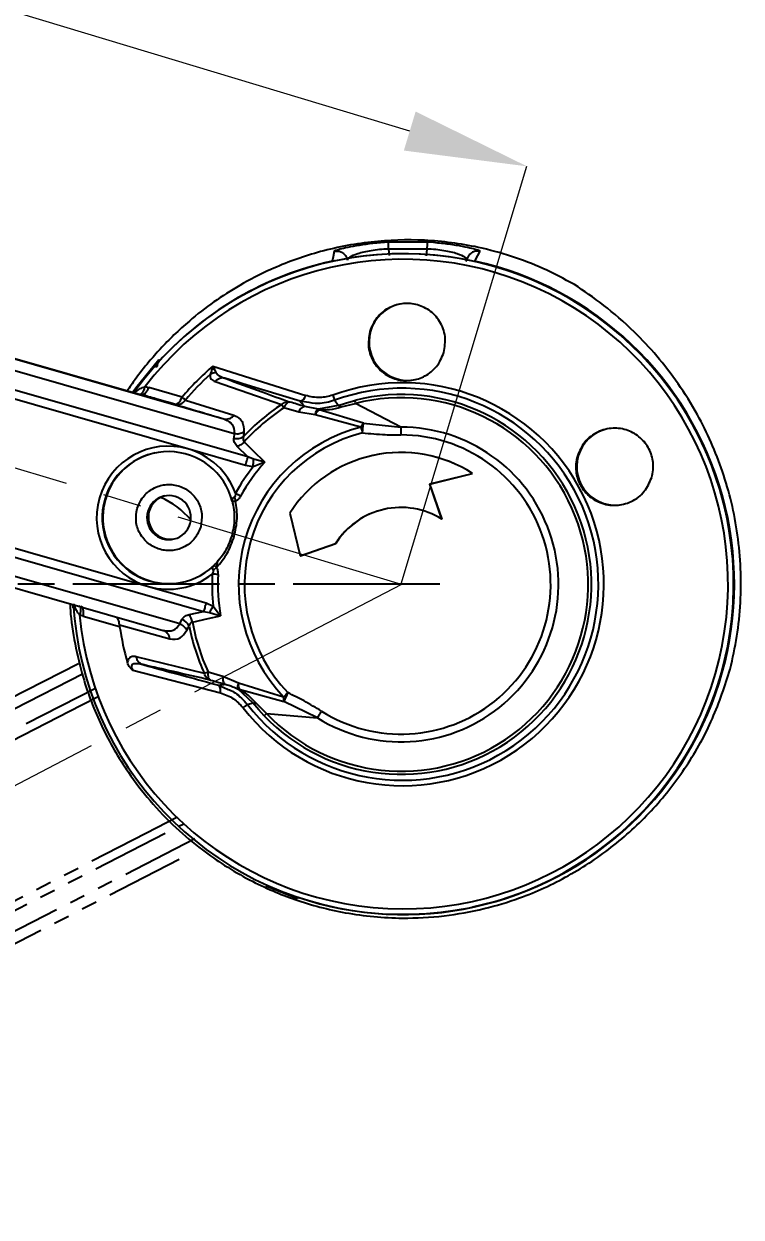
# Model space of a CAD drawing. Header units: millimetres. Extents: x 5659 to 7608, y 3628 to 5007.
# Drawn here: x 7368.6 to 7427.2, y 4005.9 to 4103.4 of the extents above; entities that cross this region are included whole.
import ezdxf

# ---------------------------------------------------------------- set-up
doc = ezdxf.new("R2010")
doc.units = ezdxf.units.MM
for name, pattern in [('AM_ISO08W050', [18, 12, -1.5, 3, -1.5]), ('CENTER2', [28.575, 19.05, -3.175, 3.175, -3.175]), ('PHANTOM', [12.7, 6.35, -1.27, 1.27, -1.27, 1.27, -1.27])]:
    doc.linetypes.add(name, pattern=pattern)
for name, color, linetype, lineweight in [('AM_5', 3, 'Continuous', 25), ('AM_7', 4, 'AM_ISO08W050', 25), ('单点划线', 1, 'CENTER2', 13), ('标注', 3, 'Continuous', 13)]:
    doc.layers.add(name, color=color, linetype=linetype, lineweight=lineweight)
doc.styles.add('SLDTEXTSTYLE1', font='txt.shx', dxfattribs={"width": 0.7, "bigfont": 'gbcbig.shx'})
doc.dimstyles.new('SLDDIMSTYLE12$0', dxfattribs={"dimtxt": 12, "dimasz": 10, "dimexe": 0, "dimexo": 0.0625, "dimgap": 0.875, "dimtad": 1, "dimdec": 1, "dimlfac": 1.8, "dimrnd": 1e-09, "dimzin": 12, "dimdsep": 46, "dimtxsty": 'SLDTEXTSTYLE1', "dimcen": 0.09, "dimdle": 8.16, "dimclrd": 3, "dimclre": 3, "dimadec": 0, "dimazin": 3, "dimtfac": 1, "dimtdec": 1, "dimtofl": 0, "dimtmove": 0, "dimatfit": 3, "dimfxl": 0, "dimfrac": 2, "dimtolj": 1, "dimlwd": 5, "dimlwe": 5, "dimarcsym": 0})
doc.dimstyles.new('SLDDIMSTYLE12$2', dxfattribs={"dimtxt": 12, "dimasz": 10, "dimexe": 0, "dimexo": 0.0625, "dimgap": 0.875, "dimtad": 1, "dimdec": 1, "dimlfac": 1.8, "dimrnd": 1e-09, "dimzin": 12, "dimdsep": 46, "dimtxsty": 'SLDTEXTSTYLE1', "dimcen": 0.09, "dimdle": 8.16, "dimclrd": 3, "dimclre": 3, "dimadec": 0, "dimazin": 3, "dimtfac": 1, "dimtdec": 1, "dimtofl": 0, "dimtmove": 0, "dimatfit": 3, "dimfxl": 0, "dimfrac": 2, "dimtolj": 1, "dimlwd": 5, "dimlwe": 5, "dimarcsym": 0})

# ---------------------------------------------------------------- blocks, each defined once
blk = doc.blocks.new('*D83')
at = {"layer": 'Defpoints', "color": 0, "transparency": 16777216}
for p in [(7156.036, 4130.93), (7157.171, 4066.071), (7399.45, 4057.617), (7399.45, 4057.617), (7174.159, 3940.198)]:
    blk.add_point(p, dxfattribs=at)
at = {"layer": '标注', "color": 3, "linetype": 'Continuous', "lineweight": 5, "transparency": 16777216}
blk.add_arc((7399.45, 4057.617), 242.426, 165.60197, 205.16456, dxfattribs=at)
at = {"layer": '标注', "color": 3, "transparency": 16777216}
for points in [[(7163.033, 4118.346), (7166.244, 4117.45), (7167.324, 4127.531)], [(7181.526, 3955.273), (7178.539, 3953.793), (7184.471, 3945.572)]]:
    blk.add_solid(points, dxfattribs=at)
at = {"layer": '标注', "color": 0, "transparency": 16777216, "insert": (7163.942, 4035.425), "char_height": 10, "attachment_point": 5, "rotation": 275.38327, "style": 'SLDTEXTSTYLE1'}
blk.add_mtext('\\A1;60%%D', dxfattribs=at)
blk = doc.blocks.new('*D88')
at = {"layer": 'AM_5', "color": 3, "linetype": 'Continuous', "lineweight": 5, "transparency": 16777216}
blk.add_arc((7399.345, 4057.649), 206.755, 166.00983, 177.22853, dxfattribs=at)
at = {"layer": 'AM_5', "color": 3, "transparency": 16777216}
for points in [[(7197.116, 4108.075), (7200.33, 4107.191), (7201.374, 4117.275)], [(7194.498, 4067.606), (7191.166, 4067.686), (7192.59, 4057.649)]]:
    blk.add_solid(points, dxfattribs=at)
at = {"layer": 'Defpoints', "color": 0, "transparency": 16777216}
for p in [(7156.036, 4130.93), (7196.51, 4097.717), (7175.9, 4057.649), (7399.45, 4057.617), (7402.598, 4057.649)]:
    blk.add_point(p, dxfattribs=at)
at = {"layer": 'AM_5', "color": 0, "transparency": 16777216, "insert": (7187.996, 4088.786), "char_height": 12, "attachment_point": 5, "rotation": 81.61918, "style": 'SLDTEXTSTYLE1'}
blk.add_mtext('\\A1;15%%D', dxfattribs=at)
blk = doc.blocks.new('*D64')
at = {"layer": 'AM_5', "color": 3, "linetype": 'Continuous', "lineweight": 5, "transparency": 16777216}
for p, q in [((7210.079, 4115.652), (7220.094, 4148.904)), ((7400.13, 4094.68), (7229.669, 4146.02))]:
    blk.add_line(p, q, dxfattribs=at)
at = {"layer": 'AM_5', "color": 3, "lineweight": 5, "transparency": 16777216}
blk.add_line((7399.427, 4057.668), (7409.705, 4091.796), dxfattribs=at)
at = {"layer": 'AM_5', "color": 3, "transparency": 16777216}
for points in [[(7230.15, 4147.616), (7229.188, 4144.425), (7220.094, 4148.904)], [(7400.611, 4096.275), (7399.65, 4093.084), (7409.705, 4091.796)]]:
    blk.add_solid(points, dxfattribs=at)
at = {"layer": 'Defpoints', "color": 0, "transparency": 16777216}
for p in [(7220.094, 4148.904), (7210.061, 4115.592), (7399.409, 4057.609)]:
    blk.add_point(p, dxfattribs=at)
at = {"layer": 'AM_5', "color": 0, "transparency": 16777216, "insert": (7315.061, 4127.482), "char_height": 12, "attachment_point": 5, "rotation": 343.23837, "style": 'SLDTEXTSTYLE1'}
blk.add_mtext('\\A1;225', dxfattribs=at)

msp = doc.modelspace()

# ---------------------------------------------------------------- linework, layer by layer
at = {"color": 7, "linetype": 'Continuous', "lineweight": 25}
for p, q in [((7398.356, 4085.592), (7396.813, 4085.452)), ((7401.573, 4085.592), (7398.356, 4085.592)), ((7402.071, 4085.558), (7401.573, 4085.592)), ((7394.004, 4084.883), (7393.952, 4084.851)), ((7401.53, 4085.037), (7398.382, 4085.037)), ((7398.382, 4085.037), (7398.451, 4084.51)), ((7401.53, 4085.037), (7401.463, 4084.471)), ((7405.878, 4084.851), (7405.694, 4084.938)), ((7393.926, 4084.046), (7393.913, 4084.044)), ((7396.923, 4078.316), (7396.87, 4078.304)), ((7365.903, 4076.616), (7384.939, 4071.157)), ((7378.137, 4073.119), (7365.927, 4076.621)), ((7365.628, 4075.745), (7385.798, 4069.961)), ((7384.043, 4075.471), (7383.965, 4075.184)), ((7384.043, 4075.471), (7391.63, 4073.057)), ((7384.043, 4075.471), (7384.165, 4075.235)), ((7382.011, 4068.694), (7364.984, 4073.577)), ((7386.913, 4068.039), (7365.186, 4074.27)), ((7378.507, 4073.789), (7378.818, 4073.724)), ((7381.529, 4072.922), (7378.818, 4073.724)), ((7384.229, 4074.2), (7389.659, 4072.332)), ((7391.169, 4072.592), (7388.02, 4073.553)), ((7377.656, 4073.257), (7377.669, 4073.296)), ((7378.051, 4073.165), (7378.207, 4073.134)), ((7378.207, 4073.134), (7378.137, 4073.119)), ((7381.801, 4072.687), (7385.762, 4071.447)), ((7391.684, 4072.526), (7391.169, 4072.592)), ((7394.289, 4072.244), (7393.99, 4072.668)), ((7394.957, 4072.455), (7395.631, 4072.666)), ((7380.93, 4072.346), (7381.162, 4072.277)), ((7391.055, 4071.699), (7389.839, 4072.054)), ((7392.41, 4071.479), (7391.055, 4071.699)), ((7392.666, 4071.95), (7391.556, 4072.153)), ((7394.289, 4072.244), (7392.666, 4071.95)), ((7396.353, 4070.797), (7392.738, 4071.893)), ((7394.289, 4072.244), (7394.957, 4072.455)), ((7394.519, 4072.124), (7395.69, 4072.412)), ((7399.398, 4070.474), (7395.69, 4072.412)), ((7384.939, 4071.157), (7385.041, 4071.088)), ((7384.939, 4071.157), (7385.156, 4071.131)), ((7385.142, 4071.133), (7385.128, 4071.088)), ((7396.144, 4070.47), (7392.41, 4071.479)), ((7396.353, 4070.797), (7399.398, 4070.474)), ((7385.798, 4069.961), (7385.759, 4069.561)), ((7386.578, 4070.088), (7386.548, 4069.697)), ((7386.711, 4067.346), (7382.011, 4068.694)), ((7386.913, 4068.039), (7386.042, 4068.894)), ((7387.364, 4067.855), (7386.913, 4068.039)), ((7388.284, 4067.613), (7387.364, 4067.855)), ((7397.146, 4068.168), (7397.137, 4068.166)), ((7413.894, 4068.118), (7413.823, 4068.102)), ((7387.344, 4067.242), (7386.711, 4067.346)), ((7388.284, 4067.613), (7387.344, 4067.242)), ((7401.765, 4065.827), (7405.246, 4066.695)), ((7401.774, 4065.829), (7405.254, 4066.696)), ((7405.254, 4066.696), (7405.246, 4066.695)), ((7401.774, 4065.829), (7401.765, 4065.827)), ((7402.758, 4062.944), (7401.765, 4065.827)), ((7402.767, 4062.946), (7401.774, 4065.829)), ((7385.814, 4064.752), (7385.899, 4064.43)), ((7375.213, 4064.56), (7375.266, 4064.572)), ((7385.625, 4064.466), (7385.653, 4064.403)), ((7378.727, 4063.579), (7378.843, 4063.604)), ((7390.322, 4063.445), (7391.19, 4059.965)), ((7402.767, 4062.946), (7402.758, 4062.944)), ((7361.76, 4062.33), (7378.787, 4057.447)), ((7361.565, 4061.639), (7383.291, 4055.408)), ((7391.19, 4059.965), (7394.073, 4060.957)), ((7391.199, 4059.967), (7394.082, 4060.959)), ((7394.082, 4060.959), (7394.073, 4060.957)), ((7381.333, 4054.388), (7361.163, 4060.172)), ((7391.199, 4059.967), (7391.19, 4059.965)), ((7360.942, 4059.313), (7379.988, 4053.851)), ((7384.343, 4059.003), (7384.1, 4058.775)), ((7378.787, 4057.447), (7383.486, 4056.1)), ((7372.581, 4056.034), (7372.603, 4055.708)), ((7383.486, 4056.1), (7384.078, 4055.853)), ((7373.454, 4055.015), (7373.156, 4055.127)), ((7373.454, 4055.015), (7376.427, 4054.173)), ((7383.291, 4055.408), (7383.771, 4055.324)), ((7383.771, 4055.324), (7384.679, 4055.038)), ((7384.078, 4055.853), (7384.679, 4055.038)), ((7376.414, 4054.328), (7380.524, 4053.175)), ((7381.333, 4054.388), (7381.511, 4054.744)), ((7381.926, 4053.866), (7382.107, 4054.208)), ((7379.978, 4053.854), (7380.11, 4053.857)), ((7380.184, 4053.807), (7380.169, 4053.764)), ((7383.349, 4050.325), (7377.782, 4051.712)), ((7377.502, 4050.608), (7384.658, 4048.743)), ((7383.648, 4050.462), (7384.866, 4050.113)), ((7384.866, 4050.113), (7386.131, 4049.577)), ((7425.558, 4050.208), (7425.546, 4050.205)), ((7384.581, 4049.317), (7384.512, 4049.375)), ((7384.512, 4049.375), (7384.932, 4049.181)), ((7386.131, 4049.577), (7389.828, 4048.44)), ((7374.687, 4048.432), (7373.279, 4047.709)), ((7387.322, 4047.945), (7386.1, 4049.047)), ((7386.191, 4049.056), (7389.832, 4048.055)), ((7386.863, 4047.812), (7387.322, 4047.945)), ((7387.812, 4047.374), (7387.322, 4047.945)), ((7388.42, 4047.058), (7387.579, 4047.921)), ((7388.237, 4046.878), (7387.812, 4047.374)), ((7392.585, 4046.713), (7389.832, 4048.055)), ((7388.42, 4047.058), (7392.585, 4046.713)), ((7378.624, 4037.301), (7381.112, 4038.579)), ((7388.386, 4032.982), (7390.972, 4031.956)), ((7390.98, 4032.059), (7390.978, 4032.054)), ((7405.272, 4031.252), (7405.285, 4031.254))]:
    msp.add_line(p, q, dxfattribs=at)
at = {"color": 7, "linetype": 'PHANTOM', "lineweight": 25}
for p, q in [((7356.112, 4042.463), (7373.729, 4051.508)), ((7356.508, 4041.64), (7373.985, 4050.614)), ((7374.443, 4049.118), (7357.195, 4040.262)), ((7373.279, 4047.709), (7357.522, 4039.618)), ((7363.197, 4028.573), (7381.667, 4038.056)), ((7362.866, 4029.21), (7378.624, 4037.301)), ((7382.574, 4036.813), (7363.908, 4027.229)), ((7364.335, 4026.451), (7381.961, 4035.502))]:
    msp.add_line(p, q, dxfattribs=at)
at = {"color": 7, "linetype": 'Continuous', "lineweight": 25, "flags": 128}
for points in [[(7393.952, 4084.851), (7393.868, 4084.398), (7393.802, 4084.043)], [(7404.905, 4084.421), (7404.712, 4084.056), (7404.697, 4084.026)], [(7405.453, 4084.042), (7405.691, 4084.495), (7405.878, 4084.851)], [(7394.008, 4084.064), (7393.981, 4084.064), (7393.802, 4084.043)], [(7379.634, 4075.97), (7377.742, 4073.654), (7377.449, 4073.245)], [(7379.695, 4075.901), (7379.661, 4075.94), (7379.634, 4075.971)], [(7380.93, 4072.346), (7381.003, 4072.339), (7381.081, 4072.358), (7381.163, 4072.401), (7381.244, 4072.468), (7381.324, 4072.556), (7381.399, 4072.663), (7381.468, 4072.786), (7381.529, 4072.922)], [(7388.284, 4067.613), (7387.34, 4068.537), (7386.598, 4069.264)], [(7382.102, 4055.152), (7382.768, 4055.295), (7383.291, 4055.408)], [(7382.378, 4054.545), (7383.667, 4054.822), (7384.679, 4055.038)], [(7390.978, 4032.054), (7390.974, 4031.999), (7390.972, 4031.956)]]:
    msp.add_lwpolyline(points, dxfattribs=at)
at = {"color": 7, "linetype": 'Continuous', "lineweight": 25}
for centre, radius, start, end in [((7399.593, 4057.648), 26.999, 343.99795, 144.37216), ((7399.604, 4057.65), 27, 343.99967, 102.14019), ((7399.586, 4057.647), 26.549, 185.44631, 142.55572), ((7399.627, 4057.657), 27.021, 102.44988, 137.53256), ((7399.627, 4057.655), 27.023, 251.33315, 77.54961), ((7399.951, 4077.447), 3.15, 102.14289, 164.00219), ((7399.951, 4077.447), 3.15, 163.99967, 282.14019), ((7399.568, 4057.644), 23.64, 131.05303, 139.73783), ((7399.564, 4057.643), 23.278, 132.57575, 139.73778), ((7384.31, 4073.92), 0.996, 89.51081, 119.80629), ((7384.401, 4073.887), 1.368, 99.92431, 108.57758), ((7399.527, 4057.634), 16.468, 217.80792, 110.19454), ((7399.52, 4057.632), 16.02, 217.80792, 110.19454), ((7381.124, 4073.133), 0.81, 256.13749, 326.65871), ((7360.309, 4048.035), 32.705, 48.9186, 49.54784), ((7399.45, 4057.617), 15.526, 223.76375, 104.2387), ((7399.444, 4057.616), 15.265, 223.76387, 104.23864), ((7391.013, 4073.207), 0.635, 284.25693, 346.38415), ((7399.448, 4057.618), 17.673, 123.62673, 136.87996), ((7399.444, 4057.617), 17.341, 123.6355, 137.80261), ((7411.943, 4086.62), 26.472, 212.6677, 213.38343), ((7391.662, 4071.534), 0.628, 99.68998, 164.75306), ((7393.276, 4071.13), 0.933, 125.1911, 158.08506), ((7397.253, 4069.995), 1.206, 138.28952, 156.79982), ((7399.42, 4057.61), 13.27, 104.28896, 223.71352), ((7399.418, 4057.61), 12.79, 104.28897, 223.71351), ((7399.42, 4057.611), 12.863, 237.90451, 90.09862), ((7399.418, 4057.61), 12.227, 237.90204, 90.10104), ((7470.552, 4088.938), 76.665, 193.93929, 194.29763), ((7416.922, 4067.25), 3.15, 102.14289, 164.00219), ((7380.399, 4063.071), 5.85, 74.0024, 254.00006), ((7380.399, 4063.071), 5.85, 19.98893, 73.99815), ((7380.403, 4063.072), 5.4, 14.63064, 164.00143), ((7380.457, 4063.083), 5.4, 102.1429, 164.00218), ((7399.408, 4057.609), 10.799, 57.28113, 147.28505), ((7399.417, 4057.611), 10.799, 57.2812, 102.14227), ((7416.922, 4067.249), 3.15, 163.99967, 282.14019), ((7399.431, 4057.613), 15.453, 141.46177, 151.14852), ((7399.43, 4057.613), 14.974, 138.10256, 151.14854), ((7380.457, 4063.083), 1.8, 343.99745, 164.00009), ((7380.573, 4063.108), 1.8, 104.03604, 164.00205), ((7376.888, 4058.266), 7.084, 40.83204, 65.81779), ((7329.848, 3963.313), 116.172, 60.91799, 61.15396), ((7380.403, 4063.072), 5.4, 163.9984, 313.36529), ((7380.457, 4063.083), 5.4, 163.99975, 282.14011), ((7399.409, 4057.609), 6.299, 57.88144, 147.88541), ((7399.418, 4057.61), 6.3, 102.14271, 147.88527), ((7380.457, 4063.083), 1.8, 163.99745, 344.00009), ((7380.573, 4063.108), 1.8, 163.99943, 280.24751), ((7380.399, 4063.07), 5.849, 253.99862, 308.0114), ((7399.432, 4057.613), 15.455, 176.85372, 186.53999), ((7399.431, 4057.613), 14.975, 176.85373, 189.89901), ((7399.593, 4057.646), 26.999, 183.43897, 344.001), ((7381.022, 4054.295), 1.378, 10.4509, 38.42547), ((7399.569, 4057.643), 23.401, 188.52543, 195.91771), ((7381.164, 4053.758), 1.045, 25.50508, 70.60837), ((7399.45, 4057.617), 17.675, 191.12072, 204.365), ((7399.446, 4057.616), 17.343, 190.19887, 204.3629), ((7430.714, 3946.805), 113.842, 114.42078, 114.58603), ((7399.605, 4057.649), 26.998, 282.14308, 344.002), ((7390.991, 4048.26), 1.177, 171.18744, 190.00395), ((7490.541, 3943.774), 145.252, 133.70869, 133.89737), ((7432.245, 4028.277), 46.798, 154.02865, 154.99957)]:
    msp.add_arc(centre, radius, start, end, dxfattribs=at)
for points, knots in [([(7413.585, 4082.133), (7412.739, 4082.589), (7411.115, 4083.465), (7408.464, 4084.474), (7405.259, 4085.35), (7401.378, 4085.865), (7396.879, 4085.719), (7393.314, 4085.009), (7390.635, 4084.142), (7388.491, 4083.271), (7386.292, 4082.14), (7384.081, 4080.718), (7382.314, 4079.343), (7380.874, 4078.036), (7379.776, 4076.916), (7378.718, 4075.708), (7377.812, 4074.569), (7377.265, 4073.75), (7377.052, 4073.43)], [0, 0, 0, 0, 0.071614, 0.137643, 0.2038, 0.304372, 0.402157, 0.504692, 0.552104, 0.600982, 0.671215, 0.734097, 0.799434, 0.84332, 0.885298, 0.922253, 0.969711, 1, 1, 1, 1]), ([(7396.813, 4085.452), (7396.443, 4085.4), (7395.695, 4085.295), (7394.861, 4085.121), (7394.25, 4084.97), (7394.087, 4084.912), (7394.004, 4084.883)], [0, 0, 0, 0, 0.246705, 0.499768, 0.746875, 1, 1, 1, 1]), ([(7398.356, 4085.592), (7398.355, 4085.583), (7398.355, 4085.564), (7398.361, 4085.443), (7398.37, 4085.266), (7398.378, 4085.112), (7398.382, 4085.037)], [0, 0, 0, 0, 0.244843, 0.500126, 0.755342, 1, 1, 1, 1]), ([(7401.573, 4085.592), (7401.571, 4085.583), (7401.568, 4085.563), (7401.558, 4085.443), (7401.546, 4085.268), (7401.536, 4085.114), (7401.531, 4085.037)], [0, 0, 0, 0, 0.250675, 0.498046, 0.75107, 1, 1, 1, 1]), ([(7405.694, 4084.938), (7405.554, 4084.981), (7405.278, 4085.064), (7404.46, 4085.245), (7403.394, 4085.43), (7402.509, 4085.516), (7402.071, 4085.558)], [0, 0, 0, 0, 0.249103, 0.4902, 0.747282, 1, 1, 1, 1]), ([(7393.952, 4084.851), (7394.088, 4084.863), (7394.359, 4084.886), (7394.705, 4084.705), (7394.941, 4084.443), (7395.001, 4084.238), (7395.031, 4084.136)], [0, 0, 0, 0, 0.279995, 0.558141, 0.780004, 1, 1, 1, 1]), ([(7398.382, 4085.037), (7398.14, 4085.023), (7397.654, 4084.996), (7396.969, 4084.902), (7396.364, 4084.781), (7395.697, 4084.597), (7395.128, 4084.353), (7395.063, 4084.209), (7395.031, 4084.136)], [0, 0, 0, 0, 0.121685, 0.243639, 0.366587, 0.490871, 0.742797, 1, 1, 1, 1]), ([(7404.8, 4084.136), (7404.778, 4084.209), (7404.733, 4084.353), (7404.189, 4084.596), (7403.537, 4084.781), (7402.939, 4084.902), (7402.259, 4084.996), (7401.773, 4085.023), (7401.531, 4085.037)], [0, 0, 0, 0, 0.2566918, 0.5084306, 0.6328147, 0.7558991, 0.878044, 1, 1, 1, 1]), ([(7405.878, 4084.851), (7405.819, 4084.86), (7405.7, 4084.879), (7405.518, 4084.862), (7405.344, 4084.811), (7405.183, 4084.727), (7405.045, 4084.612), (7404.952, 4084.507), (7404.917, 4084.436), (7404.908, 4084.419)], [0, 0, 0, 0, 0.157001, 0.317201, 0.477389, 0.634354, 0.791344, 0.95154, 1, 1, 1, 1]), ([(7426.314, 4050.697), (7426.514, 4051.584), (7426.914, 4053.358), (7427.19, 4056.129), (7427.211, 4058.914), (7426.957, 4061.663), (7426.45, 4064.329), (7425.713, 4066.874), (7424.77, 4069.278), (7423.557, 4071.714), (7422.06, 4074.105), (7420.308, 4076.359), (7418.242, 4078.553), (7415.899, 4080.577), (7414.368, 4081.606), (7413.585, 4082.133)], [0, 0, 0, 0, 0.062795, 0.125598, 0.188079, 0.250577, 0.312656, 0.374699, 0.437276, 0.500939, 0.582011, 0.664997, 0.750798, 0.872476, 1, 1, 1, 1]), ([(7402.916, 4076.566), (7402.989, 4077.008), (7403.132, 4077.873), (7402.728, 4078.942), (7402.198, 4079.628), (7401.724, 4080.035), (7401.195, 4080.334), (7400.631, 4080.523), (7400.049, 4080.603), (7399.465, 4080.575), (7398.891, 4080.439), (7398.16, 4080.112), (7397.337, 4079.429), (7397.03, 4078.691), (7396.87, 4078.304)], [0, 0, 0, 0, 0.14541, 0.284368, 0.350018, 0.411321, 0.470123, 0.526984, 0.581626, 0.63657, 0.692262, 0.749136, 0.868448, 1, 1, 1, 1]), ([(7396.87, 4078.304), (7396.798, 4077.858), (7396.655, 4076.965), (7397.139, 4075.717), (7397.895, 4074.918), (7398.63, 4074.517), (7399.185, 4074.339), (7399.752, 4074.266), (7400.313, 4074.295), (7400.866, 4074.423), (7401.593, 4074.737), (7402.431, 4075.413), (7402.748, 4076.166), (7402.916, 4076.566)], [0, 0, 0, 0, 0.142632, 0.285482, 0.416144, 0.474738, 0.529504, 0.581677, 0.633855, 0.685856, 0.741015, 0.862575, 1, 1, 1, 1]), ([(7379.634, 4075.97), (7379.59, 4075.917), (7379.505, 4075.813), (7379.427, 4075.627), (7379.393, 4075.467), (7379.401, 4075.372), (7379.403, 4075.342)], [0, 0, 0, 0, 0.300141, 0.584582, 0.869012, 1, 1, 1, 1]), ([(7379.695, 4075.901), (7379.654, 4075.849), (7379.57, 4075.744), (7379.496, 4075.579), (7379.48, 4075.469), (7379.474, 4075.425)], [0, 0, 0, 0, 0.37231, 0.754124, 1, 1, 1, 1]), ([(7383.815, 4074.785), (7383.814, 4074.712), (7383.811, 4074.557), (7383.937, 4074.341), (7384.114, 4074.256), (7384.229, 4074.2)], [0, 0, 0, 0, 0.232005, 0.497982, 1, 1, 1, 1]), ([(7383.965, 4075.184), (7383.938, 4075.101), (7383.892, 4074.959), (7383.838, 4074.836), (7383.815, 4074.785)], [0, 0, 0, 0, 0.583032, 1, 1, 1, 1]), ([(7384.319, 4074.916), (7384.295, 4074.969), (7384.25, 4075.066), (7384.192, 4075.181), (7384.165, 4075.235)], [0, 0, 0, 0, 0.53648, 1, 1, 1, 1]), ([(7385.032, 4074.47), (7384.963, 4074.482), (7384.823, 4074.506), (7384.604, 4074.462), (7384.397, 4074.363), (7384.284, 4074.254), (7384.229, 4074.2)], [0, 0, 0, 0, 0.245495, 0.5, 0.754505, 1, 1, 1, 1]), ([(7384.319, 4074.916), (7384.349, 4074.871), (7384.418, 4074.767), (7384.656, 4074.612), (7384.881, 4074.527), (7385.032, 4074.47)], [0, 0, 0, 0, 0.20311, 0.46478, 1, 1, 1, 1]), ([(7377.669, 4073.296), (7377.808, 4073.417), (7378.054, 4073.631), (7378.37, 4073.741), (7378.507, 4073.789)], [0, 0, 0, 0, 0.568421, 1, 1, 1, 1]), ([(7378.051, 4073.165), (7378.095, 4073.17), (7378.184, 4073.179), (7378.317, 4073.313), (7378.433, 4073.52), (7378.483, 4073.701), (7378.507, 4073.789)], [0, 0, 0, 0, 0.243227, 0.500002, 0.756776, 1, 1, 1, 1]), ([(7378.207, 4073.134), (7378.256, 4073.131), (7378.358, 4073.124), (7378.531, 4073.245), (7378.696, 4073.45), (7378.778, 4073.635), (7378.818, 4073.724)], [0, 0, 0, 0, 0.242333, 0.499939, 0.757578, 1, 1, 1, 1]), ([(7385.032, 4074.47), (7386.035, 4074.1), (7387.758, 4073.464), (7389.593, 4072.799), (7390.36, 4072.521)], [0, 0, 0, 0, 0.582075, 1, 1, 1, 1]), ([(7388.02, 4073.553), (7387.953, 4073.574), (7386.943, 4073.882), (7385.955, 4074.186), (7385.032, 4074.47)], [0, 0, 0, 0, 0.066202, 1, 1, 1, 1]), ([(7380.93, 4072.346), (7380.417, 4072.495), (7379.508, 4072.758), (7378.602, 4073.02), (7378.207, 4073.134)], [0, 0, 0, 0, 0.564291, 1, 1, 1, 1]), ([(7390.359, 4072.521), (7390.319, 4072.522), (7390.262, 4072.523), (7390.171, 4072.478), (7390.08, 4072.41), (7389.958, 4072.273), (7389.879, 4072.127), (7389.839, 4072.054)], [0, 0, 0, 0, 0.249845, 0.34197, 0.500327, 0.750165, 1, 1, 1, 1]), ([(7391.556, 4072.153), (7391.335, 4072.221), (7390.935, 4072.344), (7390.537, 4072.466), (7390.36, 4072.521)], [0, 0, 0, 0, 0.553091, 1, 1, 1, 1]), ([(7391.556, 4072.153), (7391.483, 4072.235), (7391.353, 4072.382), (7391.225, 4072.528), (7391.169, 4072.592)], [0, 0, 0, 0, 0.561755, 1, 1, 1, 1]), ([(7393.842, 4073.089), (7393.49, 4072.996), (7392.732, 4072.795), (7392.014, 4072.966), (7391.63, 4073.057)], [0, 0, 0, 0, 0.464448, 1, 1, 1, 1]), ([(7393.99, 4072.668), (7393.541, 4072.537), (7392.764, 4072.312), (7392.004, 4072.462), (7391.684, 4072.526)], [0, 0, 0, 0, 0.577506, 1, 1, 1, 1]), ([(7381.162, 4072.277), (7381.845, 4072.074), (7383.088, 4071.705), (7384.364, 4071.327), (7384.939, 4071.157)], [0, 0, 0, 0, 0.549506, 1, 1, 1, 1]), ([(7392.41, 4071.479), (7392.427, 4071.544), (7392.459, 4071.675), (7392.523, 4071.823), (7392.586, 4071.911), (7392.634, 4071.943), (7392.658, 4071.949), (7392.665, 4071.95), (7392.666, 4071.95)], [0, 0, 0, 0, 0.249882, 0.499769, 0.74966, 0.925548, 0.990893, 1, 1, 1, 1]), ([(7392.738, 4071.893), (7392.738, 4071.893), (7392.738, 4071.893), (7392.738, 4071.893), (7392.738, 4071.893), (7392.727, 4071.909), (7392.705, 4071.936), (7392.679, 4071.945), (7392.666, 4071.95)], [0, 0, 0, 0, 0.000033, 0.000106, 0.000368, 0.001362, 0.482016, 1, 1, 1, 1]), ([(7392.738, 4071.893), (7392.841, 4071.889), (7393.125, 4071.88), (7393.727, 4071.916), (7394.209, 4072.042), (7394.519, 4072.124)], [0, 0, 0, 0, 0.168568, 0.464004, 1, 1, 1, 1]), ([(7394.289, 4072.244), (7394.323, 4072.243), (7394.391, 4072.239), (7394.477, 4072.162), (7394.519, 4072.124)], [0, 0, 0, 0, 0.502158, 1, 1, 1, 1]), ([(7385.041, 4071.088), (7385.274, 4070.984), (7385.735, 4070.778), (7385.777, 4070.231), (7385.798, 4069.961)], [0, 0, 0, 0, 0.504897, 1, 1, 1, 1]), ([(7385.156, 4071.131), (7385.232, 4071.14), (7385.384, 4071.16), (7385.596, 4071.273), (7385.708, 4071.39), (7385.762, 4071.447)], [0, 0, 0, 0, 0.339566, 0.677179, 1, 1, 1, 1]), ([(7385.762, 4071.447), (7386.032, 4071.315), (7386.533, 4071.07), (7386.563, 4070.397), (7386.578, 4070.088)], [0, 0, 0, 0, 0.539506, 1, 1, 1, 1]), ([(7396.261, 4070.005), (7396.271, 4070.072), (7396.29, 4070.213), (7396.302, 4070.426), (7396.34, 4070.64), (7396.348, 4070.742), (7396.353, 4070.797)], [0, 0, 0, 0, 0.210087, 0.435471, 0.695444, 1, 1, 1, 1]), ([(7385.759, 4069.56), (7385.828, 4069.55), (7385.968, 4069.528), (7386.18, 4069.547), (7386.381, 4069.6), (7386.493, 4069.665), (7386.548, 4069.697)], [0, 0, 0, 0, 0.246503, 0.500005, 0.753505, 1, 1, 1, 1]), ([(7385.798, 4069.961), (7385.864, 4069.95), (7386.001, 4069.928), (7386.209, 4069.944), (7386.409, 4069.993), (7386.522, 4070.057), (7386.577, 4070.088)], [0, 0, 0, 0, 0.242489, 0.494409, 0.74924, 1, 1, 1, 1]), ([(7386.548, 4069.697), (7386.526, 4069.615), (7386.494, 4069.498), (7386.532, 4069.348), (7386.577, 4069.291), (7386.598, 4069.264)], [0, 0, 0, 0, 0.557877, 0.788978, 1, 1, 1, 1]), ([(7396.261, 4070.005), (7396.883, 4069.947), (7397.926, 4069.851), (7398.973, 4069.841), (7399.396, 4069.837)], [0, 0, 0, 0, 0.596197, 1, 1, 1, 1]), ([(7419.904, 4066.371), (7419.95, 4066.57), (7420.04, 4066.96), (7420.03, 4067.571), (7419.914, 4068.156), (7419.692, 4068.7), (7419.377, 4069.19), (7418.835, 4069.766), (7417.938, 4070.289), (7416.687, 4070.468), (7415.434, 4070.138), (7414.36, 4069.342), (7413.999, 4068.51), (7413.823, 4068.102)], [0, 0, 0, 0, 0.060853, 0.119333, 0.175829, 0.230775, 0.28479, 0.339989, 0.455018, 0.579343, 0.716565, 0.861272, 1, 1, 1, 1]), ([(7386.042, 4068.894), (7385.955, 4068.998), (7385.77, 4069.219), (7385.763, 4069.442), (7385.759, 4069.561)], [0, 0, 0, 0, 0.471381, 1, 1, 1, 1]), ([(7386.598, 4069.264), (7386.556, 4069.222), (7386.47, 4069.138), (7386.328, 4069.032), (7386.183, 4068.946), (7386.089, 4068.911), (7386.042, 4068.894)], [0, 0, 0, 0, 0.247453, 0.499968, 0.752499, 1, 1, 1, 1]), ([(7387.344, 4067.242), (7387.346, 4067.298), (7387.349, 4067.411), (7387.354, 4067.575), (7387.359, 4067.727), (7387.362, 4067.813), (7387.364, 4067.855)], [0, 0, 0, 0, 0.250968, 0.504254, 0.755357, 1, 1, 1, 1]), ([(7413.823, 4068.102), (7413.776, 4067.898), (7413.686, 4067.509), (7413.697, 4066.901), (7413.809, 4066.328), (7414.023, 4065.794), (7414.326, 4065.314), (7414.849, 4064.742), (7415.733, 4064.204), (7416.985, 4063.999), (7418.263, 4064.317), (7419.363, 4065.122), (7419.729, 4065.966), (7419.904, 4066.371)], [0, 0, 0, 0, 0.0639786, 0.1218211, 0.1774323, 0.2306963, 0.2827302, 0.3360924, 0.449634, 0.5803058, 0.7241629, 0.8675599, 1, 1, 1, 1]), ([(7385.814, 4064.752), (7385.781, 4064.734), (7385.714, 4064.698), (7385.645, 4064.616), (7385.611, 4064.531), (7385.622, 4064.466), (7385.628, 4064.436)], [0, 0, 0, 0, 0.2175, 0.445634, 0.745318, 1, 1, 1, 1]), ([(7385.896, 4065.07), (7385.894, 4065.003), (7385.89, 4064.907), (7385.86, 4064.806), (7385.836, 4064.766), (7385.821, 4064.757), (7385.814, 4064.752)], [0, 0, 0, 0, 0.587357, 0.834698, 0.924951, 1, 1, 1, 1]), ([(7386.315, 4064.839), (7386.262, 4064.753), (7386.18, 4064.622), (7386.029, 4064.488), (7385.941, 4064.449), (7385.899, 4064.43)], [0, 0, 0, 0, 0.491851, 0.753513, 1, 1, 1, 1]), ([(7385.628, 4064.436), (7385.719, 4063.954), (7385.894, 4063.036), (7385.686, 4062.05), (7385.587, 4061.582)], [0, 0, 0, 0, 0.52489, 1, 1, 1, 1]), ([(7385.899, 4064.43), (7385.864, 4064.421), (7385.791, 4064.403), (7385.703, 4064.396), (7385.645, 4064.4), (7385.633, 4064.424), (7385.628, 4064.436)], [0, 0, 0, 0, 0.217541, 0.446787, 0.743209, 1, 1, 1, 1]), ([(7385.785, 4061.523), (7385.892, 4062.017), (7386.106, 4063.008), (7385.968, 4063.955), (7385.899, 4064.43)], [0, 0, 0, 0, 0.498464, 1, 1, 1, 1]), ([(7385.587, 4061.582), (7385.423, 4061.132), (7385.076, 4060.186), (7384.443, 4059.504), (7384.111, 4059.146)], [0, 0, 0, 0, 0.47527, 1, 1, 1, 1]), ([(7384.343, 4059.003), (7384.655, 4059.37), (7385.272, 4060.097), (7385.615, 4061.05), (7385.785, 4061.523)], [0, 0, 0, 0, 0.504511, 1, 1, 1, 1]), ([(7385.785, 4061.523), (7385.756, 4061.531), (7385.697, 4061.548), (7385.634, 4061.567), (7385.593, 4061.579), (7385.589, 4061.581), (7385.587, 4061.582)], [0, 0, 0, 0, 0.249263, 0.504427, 0.75727, 1, 1, 1, 1]), ([(7384.1, 4058.775), (7384.083, 4058.806), (7384.047, 4058.869), (7384.029, 4058.966), (7384.044, 4059.066), (7384.087, 4059.118), (7384.111, 4059.146)], [0, 0, 0, 0, 0.205184, 0.419761, 0.680021, 1, 1, 1, 1]), ([(7384.343, 4059.003), (7384.316, 4059.03), (7384.261, 4059.088), (7384.195, 4059.138), (7384.141, 4059.161), (7384.122, 4059.151), (7384.111, 4059.146)], [0, 0, 0, 0, 0.228366, 0.478122, 0.715062, 1, 1, 1, 1]), ([(7384.479, 4058.435), (7384.479, 4058.534), (7384.479, 4058.687), (7384.424, 4058.882), (7384.369, 4058.964), (7384.343, 4059.003)], [0, 0, 0, 0, 0.48361, 0.750827, 1, 1, 1, 1]), ([(7384.408, 4059.086), (7384.404, 4059.142), (7384.393, 4059.323), (7384.449, 4059.497), (7384.488, 4059.617)], [0, 0, 0, 0, 0.31053, 1, 1, 1, 1]), ([(7384.001, 4058.461), (7384.034, 4058.519), (7384.082, 4058.602), (7384.111, 4058.703), (7384.111, 4058.751), (7384.104, 4058.768), (7384.1, 4058.775)], [0, 0, 0, 0, 0.578898, 0.832506, 0.924254, 1, 1, 1, 1]), ([(7372.388, 4056.031), (7372.392, 4055.865), (7372.423, 4054.782), (7372.749, 4052.77), (7373.498, 4049.569), (7374.869, 4045.992), (7376.801, 4042.624), (7378.903, 4039.883), (7380.934, 4037.757), (7383.004, 4036.011), (7385.026, 4034.602), (7386.958, 4033.481), (7388.892, 4032.561), (7391.475, 4031.561), (7394.995, 4030.636), (7399.106, 4030.251), (7402.919, 4030.459), (7406.123, 4031.034), (7409.552, 4032.07), (7413.171, 4033.722), (7416.873, 4036.2), (7420.136, 4039.246), (7422.843, 4042.752), (7424.989, 4046.601), (7425.873, 4049.333), (7426.314, 4050.697)], [0, 0, 0, 0, 0.0069046, 0.0451883, 0.0828349, 0.1397483, 0.1965027, 0.2340919, 0.2735044, 0.309768, 0.3380985, 0.3681057, 0.3953829, 0.4201908, 0.4742484, 0.534276, 0.5776485, 0.6202123, 0.6587127, 0.7146825, 0.7720212, 0.8288848, 0.8855884, 0.9428858, 1, 1, 1, 1]), ([(7373.156, 4055.127), (7373.061, 4055.246), (7372.853, 4055.509), (7372.759, 4055.822), (7372.708, 4055.993)], [0, 0, 0, 0, 0.454471, 1, 1, 1, 1]), ([(7373.098, 4055.89), (7373.132, 4055.864), (7373.203, 4055.81), (7373.246, 4055.63), (7373.236, 4055.394), (7373.182, 4055.215), (7373.156, 4055.127)], [0, 0, 0, 0, 0.240723, 0.496556, 0.754252, 1, 1, 1, 1]), ([(7373.454, 4055.015), (7373.467, 4055.112), (7373.495, 4055.311), (7373.463, 4055.571), (7373.38, 4055.763), (7373.29, 4055.809), (7373.246, 4055.832)], [0, 0, 0, 0, 0.242424, 0.500064, 0.757669, 1, 1, 1, 1]), ([(7381.511, 4054.744), (7381.585, 4054.85), (7381.711, 4055.033), (7381.987, 4055.117), (7382.102, 4055.152)], [0, 0, 0, 0, 0.582254, 1, 1, 1, 1]), ([(7384.078, 4055.853), (7384.05, 4055.805), (7383.994, 4055.708), (7383.912, 4055.567), (7383.835, 4055.436), (7383.792, 4055.361), (7383.771, 4055.324)], [0, 0, 0, 0, 0.247793, 0.5, 0.752208, 1, 1, 1, 1]), ([(7376.414, 4054.328), (7376.407, 4054.409), (7376.393, 4054.583), (7376.299, 4054.805), (7376.196, 4054.905), (7376.146, 4054.953)], [0, 0, 0, 0, 0.31238, 0.667721, 1, 1, 1, 1]), ([(7376.414, 4054.328), (7376.415, 4054.3), (7376.416, 4054.249), (7376.423, 4054.197), (7376.427, 4054.173)], [0, 0, 0, 0, 0.548534, 1, 1, 1, 1]), ([(7380.11, 4053.857), (7380.358, 4053.818), (7380.852, 4053.742), (7381.173, 4054.173), (7381.333, 4054.388)], [0, 0, 0, 0, 0.501046, 1, 1, 1, 1]), ([(7381.926, 4053.866), (7381.896, 4053.922), (7381.834, 4054.036), (7381.69, 4054.185), (7381.522, 4054.309), (7381.395, 4054.362), (7381.333, 4054.388)], [0, 0, 0, 0, 0.250761, 0.505592, 0.757512, 1, 1, 1, 1]), ([(7382.378, 4054.545), (7382.341, 4054.532), (7382.265, 4054.503), (7382.16, 4054.391), (7382.128, 4054.281), (7382.107, 4054.208)], [0, 0, 0, 0, 0.241397, 0.501809, 1, 1, 1, 1]), ([(7380.177, 4053.762), (7380.176, 4053.762), (7380.122, 4053.813), (7380.049, 4053.834), (7379.978, 4053.854)], [0, 0, 0, 0, 0.006595, 1, 1, 1, 1]), ([(7380.523, 4053.175), (7380.508, 4053.253), (7380.475, 4053.411), (7380.354, 4053.618), (7380.236, 4053.714), (7380.177, 4053.762)], [0, 0, 0, 0, 0.323526, 0.661877, 1, 1, 1, 1]), ([(7380.524, 4053.175), (7380.821, 4053.139), (7381.372, 4053.071), (7381.751, 4053.615), (7381.926, 4053.866)], [0, 0, 0, 0, 0.539075, 1, 1, 1, 1]), ([(7377.782, 4051.712), (7377.667, 4051.729), (7377.463, 4051.759), (7377.242, 4051.64), (7377.112, 4051.459), (7377.08, 4051.299), (7377.065, 4051.225)], [0, 0, 0, 0, 0.37521, 0.666986, 0.844772, 1, 1, 1, 1]), ([(7377.502, 4050.608), (7377.397, 4050.698), (7377.204, 4050.864), (7377.109, 4051.111), (7377.065, 4051.225)], [0, 0, 0, 0, 0.541683, 1, 1, 1, 1]), ([(7378.32, 4051.061), (7378.173, 4051.093), (7377.922, 4051.148), (7377.648, 4051.14), (7377.504, 4051.088), (7377.437, 4051.039), (7377.395, 4050.973), (7377.383, 4050.887), (7377.403, 4050.793), (7377.443, 4050.699), (7377.481, 4050.64), (7377.502, 4050.608)], [0, 0, 0, 0, 0.339255, 0.578347, 0.663574, 0.730427, 0.788996, 0.843609, 0.891048, 0.941203, 1, 1, 1, 1]), ([(7378.32, 4051.061), (7378.255, 4051.087), (7378.123, 4051.14), (7377.961, 4051.293), (7377.837, 4051.486), (7377.8, 4051.637), (7377.782, 4051.712)], [0, 0, 0, 0, 0.245495, 0.5, 0.754505, 1, 1, 1, 1]), ([(7378.32, 4051.061), (7379.502, 4050.741), (7381.545, 4050.186), (7383.633, 4049.616), (7384.512, 4049.375)], [0, 0, 0, 0, 0.578682, 1, 1, 1, 1]), ([(7383.844, 4049.797), (7382.826, 4050.032), (7380.932, 4050.47), (7379.146, 4050.874), (7378.32, 4051.061)], [0, 0, 0, 0, 0.5379635, 1, 1, 1, 1]), ([(7383.844, 4049.797), (7383.788, 4049.819), (7383.676, 4049.863), (7383.534, 4049.985), (7383.418, 4050.138), (7383.372, 4050.263), (7383.349, 4050.325)], [0, 0, 0, 0, 0.249989, 0.500011, 0.750008, 1, 1, 1, 1]), ([(7384.866, 4050.113), (7384.862, 4050.034), (7384.852, 4049.873), (7384.886, 4049.675), (7384.952, 4049.528), (7385.019, 4049.488), (7385.052, 4049.469)], [0, 0, 0, 0, 0.244617, 0.499999, 0.755381, 1, 1, 1, 1]), ([(7383.844, 4049.797), (7384.072, 4049.735), (7384.473, 4049.626), (7384.877, 4049.517), (7385.052, 4049.469)], [0, 0, 0, 0, 0.566945, 1, 1, 1, 1]), ([(7384.512, 4049.375), (7384.612, 4049.393), (7384.791, 4049.425), (7384.972, 4049.456), (7385.052, 4049.469)], [0, 0, 0, 0, 0.558226, 1, 1, 1, 1]), ([(7384.658, 4048.743), (7384.665, 4048.821), (7384.678, 4048.98), (7384.653, 4049.171), (7384.618, 4049.288), (7384.585, 4049.314), (7384.581, 4049.317)], [0, 0, 0, 0, 0.305842, 0.627107, 0.950502, 1, 1, 1, 1]), ([(7384.932, 4049.181), (7385.254, 4049.059), (7385.995, 4048.777), (7386.549, 4048.161), (7386.863, 4047.812)], [0, 0, 0, 0, 0.4334973, 1, 1, 1, 1]), ([(7385.052, 4049.469), (7385.257, 4049.407), (7385.609, 4049.301), (7385.955, 4049.122), (7386.1, 4049.047)], [0, 0, 0, 0, 0.580226, 1, 1, 1, 1]), ([(7386.131, 4049.577), (7386.11, 4049.513), (7386.068, 4049.385), (7386.044, 4049.228), (7386.052, 4049.121), (7386.075, 4049.072), (7386.092, 4049.054), (7386.097, 4049.05), (7386.099, 4049.048), (7386.1, 4049.048)], [0, 0, 0, 0, 0.249887, 0.499773, 0.749657, 0.925292, 0.975266, 0.990784, 1, 1, 1, 1]), ([(7386.131, 4049.577), (7386.124, 4049.468), (7386.111, 4049.251), (7386.164, 4049.121), (7386.191, 4049.056)], [0, 0, 0, 0, 0.5000016, 1, 1, 1, 1]), ([(7384.658, 4048.743), (7385.03, 4048.616), (7385.729, 4048.379), (7386.266, 4047.806), (7386.516, 4047.539)], [0, 0, 0, 0, 0.53315, 1, 1, 1, 1]), ([(7386.1, 4049.047), (7386.112, 4049.044), (7386.132, 4049.04), (7386.162, 4049.046), (7386.179, 4049.051), (7386.188, 4049.054), (7386.191, 4049.056)], [0, 0, 0, 0, 0.497747, 0.757125, 0.91733, 1, 1, 1, 1]), ([(7387.58, 4047.921), (7387.373, 4048.141), (7387.032, 4048.504), (7386.57, 4048.831), (7386.312, 4048.988), (7386.224, 4049.037), (7386.191, 4049.056)], [0, 0, 0, 0, 0.504339, 0.834166, 0.937893, 1, 1, 1, 1]), ([(7392.92, 4047.252), (7392.45, 4047.538), (7391.555, 4048.081), (7390.618, 4048.549), (7390.173, 4048.771)], [0, 0, 0, 0, 0.525614, 1, 1, 1, 1]), ([(7387.322, 4047.945), (7387.351, 4047.928), (7387.41, 4047.893), (7387.523, 4047.912), (7387.58, 4047.921)], [0, 0, 0, 0, 0.5, 1, 1, 1, 1]), ([(7390.978, 4032.054), (7390.978, 4032.054), (7390.978, 4032.054), (7390.978, 4032.054), (7390.978, 4032.054)], [0, 0, 0, 0, 0.56, 1, 1, 1, 1])]:
    msp.add_open_spline(points, degree=3, knots=knots, dxfattribs=at)
for points in [[(7389.661, 4072.333), (7389.713, 4072.374), (7389.818, 4072.455), (7389.997, 4072.524), (7390.182, 4072.553), (7390.3, 4072.531), (7390.36, 4072.521)], [(7393.842, 4073.089), (7393.863, 4073.032), (7393.904, 4072.918), (7393.95, 4072.789), (7393.981, 4072.697), (7393.987, 4072.677), (7393.99, 4072.668)], [(7395.631, 4072.666), (7395.634, 4072.649), (7395.641, 4072.614), (7395.673, 4072.479), (7395.69, 4072.412)], [(7399.397, 4070.474), (7399.397, 4070.43), (7399.397, 4070.342), (7399.396, 4070.184), (7399.396, 4070.014), (7399.396, 4069.896), (7399.396, 4069.837)], [(7386.711, 4067.346), (7386.73, 4067.413), (7386.769, 4067.547), (7386.824, 4067.736), (7386.874, 4067.908), (7386.9, 4067.995), (7386.913, 4068.039)], [(7377.862, 4063.827), (7377.998, 4064.156), (7378.271, 4064.813), (7379.119, 4065.505), (7380.142, 4065.836), (7381.221, 4065.746), (7382.183, 4065.251), (7382.875, 4064.428), (7383.227, 4063.392), (7383.111, 4062.69), (7383.052, 4062.339)], [(7383.052, 4062.339), (7382.916, 4062.01), (7382.643, 4061.353), (7381.795, 4060.662), (7380.772, 4060.33), (7379.694, 4060.42), (7378.731, 4060.915), (7378.039, 4061.739), (7377.687, 4062.775), (7377.803, 4063.476), (7377.862, 4063.827)], [(7384.479, 4058.435), (7384.404, 4058.439), (7384.255, 4058.447), (7384.086, 4058.457), (7384.001, 4058.461)], [(7383.486, 4056.1), (7383.467, 4056.033), (7383.429, 4055.899), (7383.375, 4055.71), (7383.327, 4055.539), (7383.303, 4055.452), (7383.291, 4055.408)], [(7383.648, 4050.462), (7383.643, 4050.379), (7383.633, 4050.214), (7383.669, 4050.011), (7383.738, 4049.859), (7383.809, 4049.818), (7383.844, 4049.797)], [(7386.516, 4047.539), (7386.564, 4047.576), (7386.66, 4047.651), (7386.766, 4047.734), (7386.841, 4047.793), (7386.856, 4047.806), (7386.863, 4047.812)], [(7392.585, 4046.714), (7392.608, 4046.751), (7392.654, 4046.825), (7392.737, 4046.959), (7392.827, 4047.102), (7392.889, 4047.202), (7392.92, 4047.252)], [(7388.237, 4046.878), (7388.249, 4046.89), (7388.272, 4046.914), (7388.371, 4047.01), (7388.42, 4047.058)]]:
    msp.add_open_spline(points, degree=3, dxfattribs=at)
at = {"layer": 'AM_7'}
msp.add_line((7402.598, 4057.649), (7175.9, 4057.649), dxfattribs=at)
at = {"layer": '单点划线'}
for q in [(7156.036, 4130.93), (7174.159, 3940.198)]:
    msp.add_line((7399.45, 4057.617), q, dxfattribs=at)

# ---------------------------------------------------------------- dimensions: what is measured, and where the dimension line sits
at = {"layer": 'AM_5'}
dim = msp.add_linear_dim(base=(7220.094, 4148.904), p1=(7399.409, 4057.609), p2=(7210.061, 4115.592), angle=163.23837, text='225', dimstyle='SLDDIMSTYLE12$0', override={"dimlfac": 1, "dimpost": ''}, dxfattribs=at)
dim.commit()
dim.dimension.update_dxf_attribs({"geometry": '*D64', "text_midpoint": (7313.078, 4120.899), "dimtype": 160})
dim = msp.add_angular_dim_2l(base=(7196.51, 4097.717), line1=((7399.45, 4057.617), (7156.036, 4130.93)), line2=((7402.598, 4057.649), (7175.9, 4057.649)), text='15%%D', dimstyle='SLDDIMSTYLE12$2', override={"dimlfac": 1}, dxfattribs=at)
dim.commit()
dim.dimension.update_dxf_attribs({"geometry": '*D88', "text_midpoint": (7187.996, 4088.786)})
at = {"layer": '标注'}
dim = msp.add_angular_dim_2l(base=(7157.171, 4066.071), line1=((7399.45, 4057.617), (7156.036, 4130.93)), line2=((7399.45, 4057.617), (7174.159, 3940.198)), text='60%%D', dimstyle='SLDDIMSTYLE12$2', override={"dimtxt": 10, "dimadec": 3, "dimtdec": 3, "dimtzin": 0}, dxfattribs=at)
dim.commit()
dim.dimension.update_dxf_attribs({"geometry": '*D83', "text_midpoint": (7163.942, 4035.425)})

doc.saveas('drawing.dxf')
